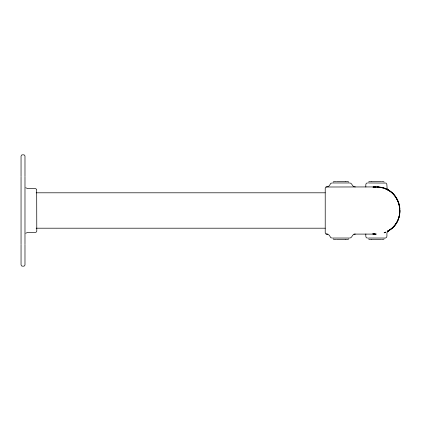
<?xml version="1.0" encoding="UTF-8"?>
<svg xmlns="http://www.w3.org/2000/svg" width="421" height="421" viewBox="0 0 421 421"><rect width="100%" height="100%" fill="white"/><g stroke="black" fill="none" stroke-linecap="round" stroke-linejoin="round"><path stroke-width="0.63" d="M365.87 233.96C365.749 235.36 365.37 238.339 367.644 238.033M377.211 186.919C400.376 186.913 408.707 220.762 387.662 231.213M387.704 189.813C403.813 197.702 403.755 223.309 387.704 231.187M387.431 189.666L385.578 188.782C399.955 194.286 404.681 214.605 394.235 225.893C392.372 228.445 389.488 229.64 387.609 231.613C385.773 233.392 388.341 237.312 385.525 238.033L368.528 238.033M399.95 210.5C399.997 218.778 395.34 226.84 388.151 230.94M333.137 182.061L333.742 181.656L335.853 181.656M368.533 182.061L369.138 181.656L371.669 181.656M348.767 238.939L348.162 239.344L345.636 239.344M384.168 238.939L383.563 239.344L381.447 239.344M388.304 230.892L388.704 230.608L387.141 231.487L387.431 231.334M25.749 233.229L27.607 232.445L35.974 232.36L36.785 231.134L36.685 189.35L35.469 188.555L27.607 188.555L25.749 187.771M332.511 182.967L330.832 183.246L329.311 185.75L328.038 186.603L326.028 187.003L325.217 188.229L325.217 232.771L326.028 233.997L328.038 234.397L329.311 235.25L330.832 237.754L332.511 238.033M387.762 231.155L388.183 230.918L387.378 231.366M326.028 187.003L377.474 186.929L384.068 188.198L388.709 190.397L387.12 188.513L386.841 184.277L386.025 183.067L368.528 182.967M379.71 187.14L373.122 187.124M372.99 187.14L375.227 186.929M355.361 234.097C351.935 233.45 352.398 238.612 349.325 238.033M373.769 187.04L375.49 186.919M373.922 187.013L376.227 186.903M375.516 234.097L373.006 233.987L376.279 234.097L353.972 234.097M336.411 181.656L345.494 181.656M345.636 181.656L348.162 181.656L348.767 182.061M371.811 181.656L380.894 181.656M381.447 181.656L383.563 181.656L384.168 182.061M333.127 182.967L348.777 182.967M349.325 182.967C352.398 182.388 351.935 187.55 355.361 186.903M367.644 182.967C365.37 182.661 365.749 185.64 365.87 187.04M36.159 192.802L325.17 192.802M36.159 228.198L325.17 228.198M327.843 234.081L326.028 233.997M333.127 238.033L348.777 238.033M335.853 239.344L333.742 239.344L333.137 238.939M336.411 239.344L345.494 239.344M371.669 239.344L369.138 239.344L368.533 238.939M371.811 239.344L380.894 239.344M374.764 234.076L372.559 233.865M377.732 186.94L378.411 186.992M387.378 189.634L388.183 190.082L387.762 189.845M388.304 190.108C394.414 193.66 399.561 201.138 399.887 208.779M24.981 176.578L24.981 156.091L24.597 155.165L23.671 154.817L21.86 154.881L21.05 156.091L21.05 176.578M24.981 177.136L24.981 243.864M24.981 244.422L24.981 264.909L24.597 265.835L23.671 266.183L21.86 266.119L21.05 264.909L21.05 244.422M21.05 177.136L21.05 243.864M385.431 232.281L384.078 232.855L385.889 232.087L385.431 232.281M374.669 186.961L374.39 186.982L375.043 186.935L374.669 186.961M381.368 187.44L381.01 187.366L381.368 187.44M382.999 187.855L382.463 187.703L383.257 187.934L382.999 187.855M384.599 188.387L384.01 188.176L385.178 188.613L384.599 188.387"/></g></svg>
